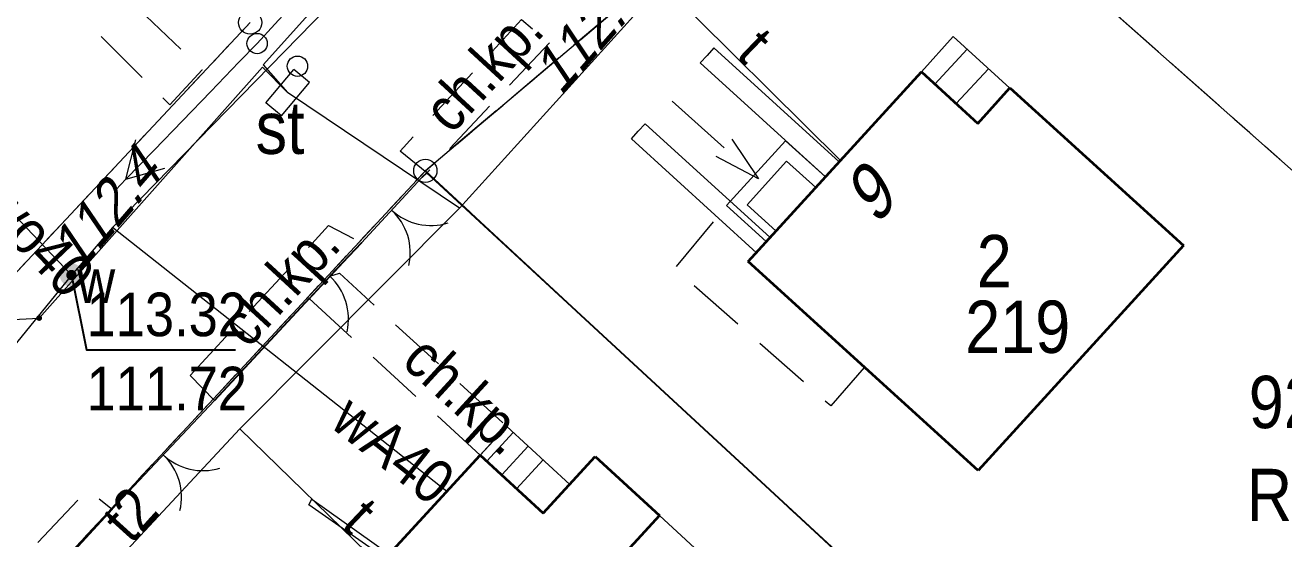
# Model space of a CAD drawing. Extents: x 6512885 to 6513481, y 5959590 to 5960000.
# Drawn here: x 6513131.58 to 6513174.9, y 5959720.51 to 5959738.19 of the extents above; entities that cross this region are included whole.
import ezdxf
from ezdxf.enums import TextEntityAlignment as Align

# ---------------------------------------------------------------- set-up
doc = ezdxf.new("R2010")
doc.units = 0
doc.header["$MEASUREMENT"] = 0
for name, pattern in [('2.0_1.0', [3, 2, -1]), ('217-1000', [2.8, 2.1, -0.7]), ('218-1000', [1.4, 0.7, -0.7]), ('219-1000', [0]), ('ktok02-1000', [0]), ('ktok04-1000', [0])]:
    doc.linetypes.add(name, pattern=pattern)
doc.layers.get('0').update_dxf_attribs({"color": 2, "linetype": 'CONTINUOUS', "lineweight": 5})
for name, color, linetype in [('202-Punkt graniczny stabilizowany trwale', 7, 'CONTINUOUS'), ('210-Oznaczenie użytku', 7, 'CONTINUOUS'), ('211-Nr działki', 7, 'CONTINUOUS'), ('217-Granica konturu klasyfikcyjnego', 7, 'CONTINUOUS'), ('218-Granica użytku', 7, 'CONTINUOUS'), ('219-Linia granicy', 7, 'CONTINUOUS'), ('238-Punkt adresowy budynku', 7, 'CONTINUOUS'), ('312-Budynek (powierzchnia)', 7, 'CONTINUOUS'), ('312-Numer ewidencyjny budynku', 7, 'CONTINUOUS'), ('312-Numer ewidencyjny budynku-Atr124', 7, 'CONTINUOUS'), ('352-schody (powierzchnia)', 7, 'CONTINUOUS'), ('354-Taras weranda', 7, 'CONTINUOUS'), ('450-Ściana oporowa symb. krawędź', 7, 'CONTINUOUS'), ('510-Podpora jednosłupowa symb.-SEPOW', 7, 'CONTINUOUS'), ('626-Punkt rzędnej przewodu-STPOD', 7, 'CONTINUOUS'), ('626-Punkt rzędnej przewodu-STPOD-Atr2', 7, 'CONTINUOUS'), ('992-Strzałka kierunku wjazdu do podziemia', 7, 'CONTINUOUS'), ('brama (linia)', 7, 'CONTINUOUS'), ('brama (linia) - symbol', 7, 'CONTINUOUS'), ('chodnik (powierzchnia)', 7, 'CONTINUOUS'), ('chodnik (powierzchnia)-Atr17', 7, 'CONTINUOUS'), ('furtka (linia)', 7, 'CONTINUOUS'), ('furtka (linia) - symbol', 7, 'CONTINUOUS'), ('inna budowla (powierzchnia)', 7, 'CONTINUOUS'), ('murek oporowy (powierzchnia)', 7, 'CONTINUOUS'), ('ogrodzenie trwałe (linia)', 7, 'CONTINUOUS'), ('przewód elektroenergetyczny niskiego napięcia (linia) - symbol', 7, 'CONTINUOUS'), ('przewód telekomunikacyjny (linia)', 7, 'CONTINUOUS'), ('przewód telekomunikacyjny (linia)-Atr1', 7, 'CONTINUOUS'), ('przewód wodociągowy (linia)', 7, 'CONTINUOUS'), ('przewód wodociągowy (linia)-Atr1', 7, 'CONTINUOUS'), ('punkt o określonej wysokości (sieć wodociągowa)', 7, 'CONTINUOUS'), ('punkt o określonej wysokości (sieć wodociągowa)-Atr2', 7, 'CONTINUOUS'), ('punkt o określonej wysokości (sieć wodociągowa)-Atr3', 7, 'CONTINUOUS'), ('szafa sterownicza - siec telekomunikacyjna (punkt)', 7, 'CONTINUOUS'), ('szafa sterownicza - siec telekomunikacyjna (punkt)-Atr17', 7, 'CONTINUOUS'), ('zasuwa - siec wodociągowa (punkt)', 7, 'CONTINUOUS'), ('zasuwa - siec wodociągowa (punkt)-Atr17', 7, 'CONTINUOUS')]:
    doc.layers.add(name, color=color, linetype=linetype)
doc.styles.get("Standard").update_dxf_attribs({"font": 'txt', "width": 0.75})
doc.linetypes.add('450-1000k', pattern='A,3.5,0,[7,ksztalty.shx,S=1,R=0,X=0,Y=0],3.5', length=7)
doc.linetypes.add('902-1000', pattern='A,5,0,[1,ksztalty.shx,S=1,R=0,X=0,Y=0],5', length=10)

# ---------------------------------------------------------------- blocks, each defined once
blk = doc.blocks.new('621')
at = {"linetype": 'Continuous', "lineweight": 0}
h = blk.add_hatch(color=0, dxfattribs=at)
edge = h.paths.add_edge_path()
edge.add_arc((0, 0), 0.1, 0, 360)
blk = doc.blocks.new('US25')
at = {"linetype": 'Continuous', "lineweight": 13}
h = blk.add_hatch(color=0, dxfattribs=at)
edge = h.paths.add_edge_path()
edge.add_arc((0, 0), 0.4, 0, 360)
blk = doc.blocks.new('PW01')
at = {"linetype": 'Continuous', "lineweight": 13}
h = blk.add_hatch(color=0, dxfattribs=at)
edge = h.paths.add_edge_path()
edge.add_arc((0, 0), 0.18, 0, 360)
blk = doc.blocks.new('510')
at = {"color": 0, "linetype": 'Continuous', "lineweight": 0}
blk.add_circle((0, 0), 0.35, dxfattribs=at)
blk = doc.blocks.new('US19')
at = {"color": 0, "linetype": 'Continuous', "lineweight": 13}
for p, q in [((-0.75, -0.35), (-0.75, 0.35)), ((-0.75, 0.35), (0.75, 0.35)), ((0.75, -0.35), (0.75, 0.35)), ((-0.75, -0.35), (0.75, -0.35))]:
    blk.add_line(p, q, dxfattribs=at)
blk = doc.blocks.new('993')
at = {"color": 0, "linetype": 'Continuous', "lineweight": 13}
for p, q in [((0, 0), (2.4, 0)), ((2.4, 0.4), (4, 0)), ((4, 0), (2.4, -0.4))]:
    blk.add_line(p, q, dxfattribs=at)
blk = doc.blocks.new('PE04')
at = {"color": 0, "linetype": 'Continuous', "lineweight": 13}
for p, q in [((6.5, 0), (5.288, 0.7)), ((0.9, 0), (0, 0)), ((0.9, 0), (2.3, 0)), ((2.3, 0), (3.7, 0)), ((3.7, 0), (5.1, 0)), ((5.1, 0), (6.5, 0)), ((6.5, 0), (5.288, -0.7)), ((6.5, 0), (7, 0))]:
    blk.add_line(p, q, dxfattribs=at)
blk = doc.blocks.new('OK02')
at = {"color": 0, "linetype": 'Continuous', "lineweight": 0}
for centre, start, end in [((-2, 0), 0, 60), ((2, 0), 120, 180)]:
    blk.add_arc(centre, 2, start, end, dxfattribs=at)
blk = doc.blocks.new('OK04')
at = {"color": 0, "linetype": 'Continuous', "lineweight": 0}
blk.add_arc((2, 0), 2, 120, 180, dxfattribs=at)
blk = doc.blocks.new('202')
at = {"color": 0, "linetype": 'Continuous', "lineweight": 0}
blk.add_circle((0, 0), 0.4, dxfattribs=at)

msp = doc.modelspace()

# ---------------------------------------------------------------- linework, layer by layer
at = {"layer": '217-Granica konturu klasyfikcyjnego', "color": 3, "linetype": '217-1000', "lineweight": 13, "flags": 128}
for points in [[(6513160.62, 5959746.09), (6513145.35, 5959733.18)], [(6513187.24, 5959722.53), (6513160.62, 5959746.09)], [(6513145.35, 5959733.18), (6513174.81, 5959705.86)]]:
    msp.add_lwpolyline(points, dxfattribs=at)
at = {"layer": '218-Granica użytku', "color": 3, "linetype": '218-1000', "lineweight": 13, "flags": 128}
for points in [[(6513145.35, 5959733.18), (6513160.62, 5959746.09)], [(6513160.62, 5959746.09), (6513187.24, 5959722.53)], [(6513125.64, 5959723.67), (6513139.32, 5959738.28)], [(6513131.67, 5959718.46), (6513145.35, 5959733.18)], [(6513174.81, 5959705.86), (6513145.35, 5959733.18)]]:
    msp.add_lwpolyline(points, dxfattribs=at)
at = {"layer": '219-Linia granicy', "color": 7, "linetype": '219-1000', "lineweight": 13, "flags": 128}
for points in [[(6513160.62, 5959746.09), (6513145.35, 5959733.18)], [(6513160.62, 5959746.09), (6513187.24, 5959722.53)], [(6513125.64, 5959723.67), (6513139.32, 5959738.28)], [(6513131.67, 5959718.46), (6513145.35, 5959733.18)], [(6513145.35, 5959733.18), (6513174.81, 5959705.86)]]:
    msp.add_lwpolyline(points, dxfattribs=at)
at = {"layer": '312-Budynek (powierzchnia)', "color": 7, "linetype": 'Continuous', "lineweight": 35, "flags": 128}
for points in [[(6513156.46, 5959730.06), (6513162.42, 5959736.59)], [(6513162.42, 5959736.59), (6513164.36, 5959734.81)], [(6513164.36, 5959734.81), (6513165.47, 5959736.03)], [(6513165.47, 5959736.03), (6513171.44, 5959730.61)], [(6513171.44, 5959730.61), (6513164.38, 5959722.86)], [(6513164.38, 5959722.86), (6513156.46, 5959730.06)], [(6513144.11, 5959719.98), (6513147.24, 5959723.39)], [(6513147.24, 5959723.39), (6513149.41, 5959721.39)], [(6513149.41, 5959721.39), (6513151.2, 5959723.34)], [(6513151.2, 5959723.34), (6513153.41, 5959721.31)], [(6513153.41, 5959721.31), (6513151.62, 5959719.36)]]:
    msp.add_lwpolyline(points, dxfattribs=at)
at = {"layer": '352-schody (powierzchnia)', "color": 7, "linetype": 'Continuous', "lineweight": 18}
for p, q in [((6513163.52, 5959737.8), (6513162.42, 5959736.58)), ((6513165.47, 5959736.02), (6513163.52, 5959737.8)), ((6513164, 5959737.37), (6513162.88, 5959736.16)), ((6513162.42, 5959736.58), (6513164.36, 5959734.81)), ((6513164.73, 5959736.69), (6513163.62, 5959735.49)), ((6513164.36, 5959734.81), (6513165.47, 5959736.02)), ((6513164.68, 5959735.16), (6513164.36, 5959734.81))]:
    msp.add_line(p, q, dxfattribs=at)
at = {"layer": '352-schody (powierzchnia)', "color": 7, "linetype": 'Continuous', "lineweight": 18, "flags": 128}
msp.add_lwpolyline([(6513150.32, 5959722.38), (6513149.41, 5959721.39), (6513147.24, 5959723.39), (6513148.15, 5959724.38)], close=True, dxfattribs=at)
msp.add_lwpolyline([(6513150.32, 5959722.38), (6513149.41, 5959721.39), (6513147.24, 5959723.39), (6513148.15, 5959724.38)], close=True, dxfattribs=at)
for points in [[(6513148.373, 5959724.174), (6513147.462, 5959723.185)], [(6513148.888, 5959723.7), (6513147.977, 5959722.711)], [(6513149.403, 5959723.226), (6513148.492, 5959722.236)]]:
    msp.add_lwpolyline(points, dxfattribs=at)
at = {"layer": '354-Taras weranda', "color": 0, "lineweight": 13}
for p, q in [((6513155.72, 5959731.98), (6513157.75, 5959734.21)), ((6513157.75, 5959734.21), (6513159.12, 5959732.97)), ((6513156.426, 5959732.013), (6513157.784, 5959733.505)), ((6513157.784, 5959733.505), (6513158.784, 5959732.599)), ((6513159.12, 5959732.97), (6513158.952, 5959732.785)), ((6513158.784, 5959732.599), (6513158.952, 5959732.785)), ((6513157.08, 5959730.74), (6513155.72, 5959731.98)), ((6513157.417, 5959731.109), (6513156.426, 5959732.013)), ((6513157.417, 5959731.109), (6513157.248, 5959730.925)), ((6513157.08, 5959730.74), (6513157.248, 5959730.925))]:
    msp.add_line(p, q, dxfattribs=at)
at = {"layer": '450-Ściana oporowa symb. krawędź', "color": 0, "linetype": '450-1000k', "lineweight": 13}
for p, q in [((6513154.81, 5959736.89), (6513155.045, 5959737.149)), ((6513159.12, 5959732.97), (6513154.81, 5959736.89)), ((6513152.44, 5959734.28), (6513152.675, 5959734.539)), ((6513156.75, 5959730.36), (6513152.44, 5959734.28)), ((6513159.12, 5959732.97), (6513159.355, 5959733.229)), ((6513156.75, 5959730.36), (6513156.985, 5959730.619))]:
    msp.add_line(p, q, dxfattribs=at)
at = {"layer": '450-Ściana oporowa symb. krawędź', "color": 0, "lineweight": 13}
for p, q in [((6513155.281, 5959737.408), (6513155.045, 5959737.149)), ((6513159.591, 5959733.488), (6513155.281, 5959737.408)), ((6513152.911, 5959734.798), (6513152.675, 5959734.539)), ((6513157.221, 5959730.878), (6513152.911, 5959734.798)), ((6513159.591, 5959733.488), (6513159.355, 5959733.229)), ((6513157.221, 5959730.878), (6513156.985, 5959730.619))]:
    msp.add_line(p, q, dxfattribs=at)
at = {"layer": 'brama (linia)', "color": 7, "linetype": 'ktok02-1000', "lineweight": 18, "flags": 128}
for points in [[(6513145.23, 5959732.95), (6513143.15, 5959730.7)], [(6513138.09, 5959725.27), (6513134.57, 5959721.53)]]:
    msp.add_lwpolyline(points, dxfattribs=at)
at = {"layer": 'chodnik (powierzchnia)', "color": 7, "linetype": '2.0_1.0', "lineweight": 18, "flags": 128}
for points in [[(6513122.48, 5959749), (6513123.5, 5959750.09), (6513132.12, 5959741.98), (6513137.67, 5959736.66), (6513136.56, 5959735.45), (6513131.09, 5959740.89)], [(6513149.62, 5959737.58), (6513145.4, 5959733.11), (6513144.48, 5959733.85), (6513148.66, 5959738.39)], [(6513137.26, 5959726.13), (6513142.02, 5959731.3), (6513143.15, 5959730.7), (6513138.09, 5959725.27)], [(6513147.24, 5959723.39), (6513141.35, 5959728.78), (6513142.06, 5959729.55), (6513142.39, 5959729.65), (6513148.15, 5959724.38)], [(6513127.92, 5959716), (6513133.72, 5959722.2), (6513134.57, 5959721.53), (6513128.96, 5959715.43)]]:
    msp.add_lwpolyline(points, close=True, dxfattribs=at)
msp.add_lwpolyline([(6513160.45, 5959726.41), (6513159.3, 5959725.09), (6513153.93, 5959729.81), (6513155.41, 5959731.59)], dxfattribs=at)
at = {"layer": 'furtka (linia)', "color": 7, "linetype": 'ktok04-1000', "lineweight": 18, "flags": 128}
msp.add_lwpolyline([(6513142.06, 5959729.55), (6513141.35, 5959728.78)], dxfattribs=at)
at = {"layer": 'inna budowla (powierzchnia)', "color": 7, "linetype": 'Continuous', "lineweight": 18, "flags": 128}
msp.add_lwpolyline([(6513153.41, 5959721.31), (6513157.03, 5959717.96), (6513155.23, 5959716.02), (6513151.62, 5959719.36)], close=True, dxfattribs=at)
at = {"layer": 'murek oporowy (powierzchnia)', "color": 7, "linetype": 'Continuous', "lineweight": 18, "flags": 128}
msp.add_lwpolyline([(6513144.11, 5959719.98), (6513143.98, 5959719.83), (6513141.34, 5959721.68), (6513141.44, 5959721.87)], close=True, dxfattribs=at)
at = {"layer": 'ogrodzenie trwałe (linia)', "color": 7, "linetype": '902-1000', "lineweight": 25, "flags": 128}
for points in [[(6513174.79, 5959705.94), (6513145.4, 5959733.11), (6513145.23, 5959732.95)], [(6513143.15, 5959730.7), (6513142.06, 5959729.55)], [(6513141.35, 5959728.78), (6513138.09, 5959725.27)], [(6513134.57, 5959721.53), (6513131.7, 5959718.41)]]:
    msp.add_lwpolyline(points, dxfattribs=at)
at = {"layer": 'przewód telekomunikacyjny (linia)', "color": 30, "linetype": 'Continuous', "lineweight": 18, "flags": 128}
for points in [[(6513118.3, 5959833.38), (6513113.66, 5959828.67), (6513144.57, 5959799.9), (6513179.23, 5959768.25), (6513166.86, 5959754.47), (6513153.51, 5959739.61), (6513146.53, 5959731.89), (6513140.61, 5959735.87)], [(6513143.7, 5959741.21), (6513139.77, 5959736.83), (6513140.61, 5959735.87)], [(6513159.63, 5959733.54), (6513153.51, 5959739.61)], [(6513121.15, 5959734.8), (6513120.19, 5959733.89), (6513128.32, 5959726.3), (6513130.47, 5959728.03), (6513132.06, 5959728.11), (6513139.74, 5959736.75), (6513140.61, 5959735.87)], [(6513146.53, 5959731.89), (6513138.96, 5959724.3), (6513121.05, 5959705.06)], [(6513143.77, 5959719.61), (6513138.96, 5959724.3)]]:
    msp.add_lwpolyline(points, dxfattribs=at)
at = {"layer": 'przewód wodociągowy (linia)', "color": 5, "linetype": 'Continuous', "lineweight": 18, "flags": 128}
for points in [[(6513166.64, 5959764.04), (6513134.58, 5959731.23), (6513133.17, 5959729.59)], [(6513126.7, 5959736.17), (6513128.51, 5959734.47), (6513133.17, 5959729.59)], [(6513146.09, 5959722.14), (6513134.58, 5959731.23)], [(6513133.17, 5959729.59), (6513113.36, 5959705.23)]]:
    msp.add_lwpolyline(points, dxfattribs=at)
at = {"layer": 'punkt o określonej wysokości (sieć wodociągowa)-Atr2', "color": 7, "flags": 128}
msp.add_lwpolyline([(6513133.17, 5959729.59), (6513133.69, 5959727.02), (6513138.813, 5959727.02)], dxfattribs=at)

# ---------------------------------------------------------------- block references
at = {"layer": '202-Punkt graniczny stabilizowany trwale', "color": 7, "linetype": 'Continuous', "lineweight": 13}
for p in [(6513139.32, 5959738.28), (6513145.35, 5959733.18)]:
    msp.add_blockref('202', p, dxfattribs=at)
at = {"layer": '510-Podpora jednosłupowa symb.-SEPOW', "color": 7, "linetype": 'Continuous', "lineweight": 13}
for p in [(6513139.56, 5959737.56), (6513140.95, 5959736.78)]:
    msp.add_blockref('510', p, dxfattribs=at)
at = {"layer": '626-Punkt rzędnej przewodu-STPOD', "color": 30, "linetype": 'Continuous', "lineweight": 13}
msp.add_blockref('621', (6513132.06, 5959728.11), dxfattribs=at)
at = {"layer": '992-Strzałka kierunku wjazdu do podziemia', "color": 7, "linetype": 'Continuous', "lineweight": 18, "rotation": 317.956}
msp.add_blockref('993', (6513153.85, 5959735.58), dxfattribs=at)
at = {"layer": 'brama (linia) - symbol', "color": 7, "linetype": 'Continuous', "lineweight": 18}
for p, rotation in [((6513144.19, 5959731.825), 227.248), ((6513136.33, 5959723.4), 226.736)]:
    msp.add_blockref('OK02', p, dxfattribs=dict(at, rotation=rotation))
at = {"layer": 'furtka (linia) - symbol', "color": 7, "linetype": 'Continuous', "lineweight": 18, "rotation": 227.322}
msp.add_blockref('OK04', (6513142.06, 5959729.55), dxfattribs=at)
at = {"layer": 'przewód elektroenergetyczny niskiego napięcia (linia) - symbol', "color": 1, "linetype": 'Continuous', "lineweight": 18}
for rotation in [47.51699999999999, 225.982]:
    msp.add_blockref('PE04', (6513139.56, 5959737.56), dxfattribs=dict(at, rotation=rotation))
at = {"layer": 'punkt o określonej wysokości (sieć wodociągowa)', "color": 5, "linetype": 'Continuous', "lineweight": 13}
msp.add_blockref('PW01', (6513133.17, 5959729.59), dxfattribs=at)
at = {"layer": 'szafa sterownicza - siec telekomunikacyjna (punkt)', "color": 7, "linetype": 'Continuous', "lineweight": 18, "rotation": 50.318}
msp.add_blockref('US19', (6513140.61, 5959735.87), dxfattribs=at)
at = {"layer": 'zasuwa - siec wodociągowa (punkt)', "color": 7, "linetype": 'Continuous', "lineweight": 13}
msp.add_blockref('US25', (6513133.17, 5959729.59), dxfattribs=at)

# ---------------------------------------------------------------- texts
at = {"layer": '210-Oznaczenie użytku', "color": 3, "linetype": 'Continuous', "lineweight": 18, "width": 0.9}
msp.add_text('RVI', height=1.8, dxfattribs=at).set_placement((6513173.62, 5959721.12))
at = {"layer": '211-Nr działki', "color": 7, "linetype": 'Continuous', "lineweight": 18, "width": 0.9}
msp.add_text('927_11', height=1.8, dxfattribs=at).set_placement((6513173.69, 5959726.12), align=Align.TOP_LEFT)
at = {"layer": '238-Punkt adresowy budynku', "color": 7, "linetype": 'Continuous', "lineweight": 18, "oblique": 15, "width": 0.9}
msp.add_text('9', height=1.8, rotation=48.478, dxfattribs=at).set_placement((6513159.92, 5959732.92), align=Align.TOP_CENTER)
at = {"layer": '312-Numer ewidencyjny budynku', "color": 7, "linetype": 'Continuous', "lineweight": 18, "width": 0.9}
msp.add_text('219', height=1.8, dxfattribs=at).set_placement((6513163.93, 5959728.71), align=Align.TOP_LEFT)
at = {"layer": '312-Numer ewidencyjny budynku-Atr124', "color": 7, "width": 0.9}
msp.add_text('2', height=1.8, dxfattribs=at).set_placement((6513164.93, 5959730.07), align=Align.MIDDLE_CENTER)
at = {"layer": '626-Punkt rzędnej przewodu-STPOD-Atr2', "color": 30, "oblique": 15, "width": 0.9}
for rotation, p in [(48.7, (6513150.01, 5959735.74)), (49.211, (6513133.41, 5959729.63))]:
    msp.add_text('112.4', height=1.5, rotation=rotation, dxfattribs=at).set_placement(p)
at = {"layer": 'chodnik (powierzchnia)-Atr17', "color": 7, "width": 0.9}
for rotation, p in [(47.364, (6513146.25, 5959734.4)), (47.364, (6513139.25, 5959727.02)), (317.544, (6513144.48, 5959726.54))]:
    msp.add_text('ch.kp.', height=1.5, rotation=rotation, dxfattribs=at).set_placement(p)
at = {"layer": 'przewód telekomunikacyjny (linia)-Atr1', "color": 30, "width": 0.9}
for s, rotation, p in [('t', -43.919, (6513156, 5959737.13)), ('t2', 47.852, (6513135.24, 5959720.3)), ('t', -43.494, (6513142.41, 5959720.94))]:
    msp.add_text(s, height=1.5, rotation=rotation, dxfattribs=at).set_placement(p)
at = {"layer": 'przewód wodociągowy (linia)-Atr1', "color": 5, "width": 0.9}
for s, rotation, p in [('wo40', 313.679, (6513130.55, 5959732.34)), ('wA40', 321.7, (6513142.48, 5959724.99))]:
    msp.add_text(s, height=1.5, rotation=rotation, dxfattribs=at).set_placement(p, align=Align.MIDDLE_LEFT)
at = {"layer": 'punkt o określonej wysokości (sieć wodociągowa)-Atr2', "color": 5, "width": 0.9}
msp.add_text('113.32', height=1.5, dxfattribs=at).set_placement((6513133.69, 5959727.035), align=Align.BOTTOM_LEFT)
at = {"layer": 'punkt o określonej wysokości (sieć wodociągowa)-Atr3', "color": 5, "width": 0.9}
msp.add_text('111.72', height=1.5, dxfattribs=at).set_placement((6513133.69, 5959724.485), align=Align.BOTTOM_LEFT)
at = {"layer": 'szafa sterownicza - siec telekomunikacyjna (punkt)-Atr17', "color": 7, "width": 0.9}
msp.add_text('st', height=1.8, dxfattribs=at).set_placement((6513139.51, 5959733.76))
at = {"layer": 'zasuwa - siec wodociągowa (punkt)-Atr17', "color": 7, "width": 0.9}
msp.add_text('w', height=1.5, dxfattribs=at).set_placement((6513133.37, 5959728.63))

doc.saveas('drawing.dxf')
